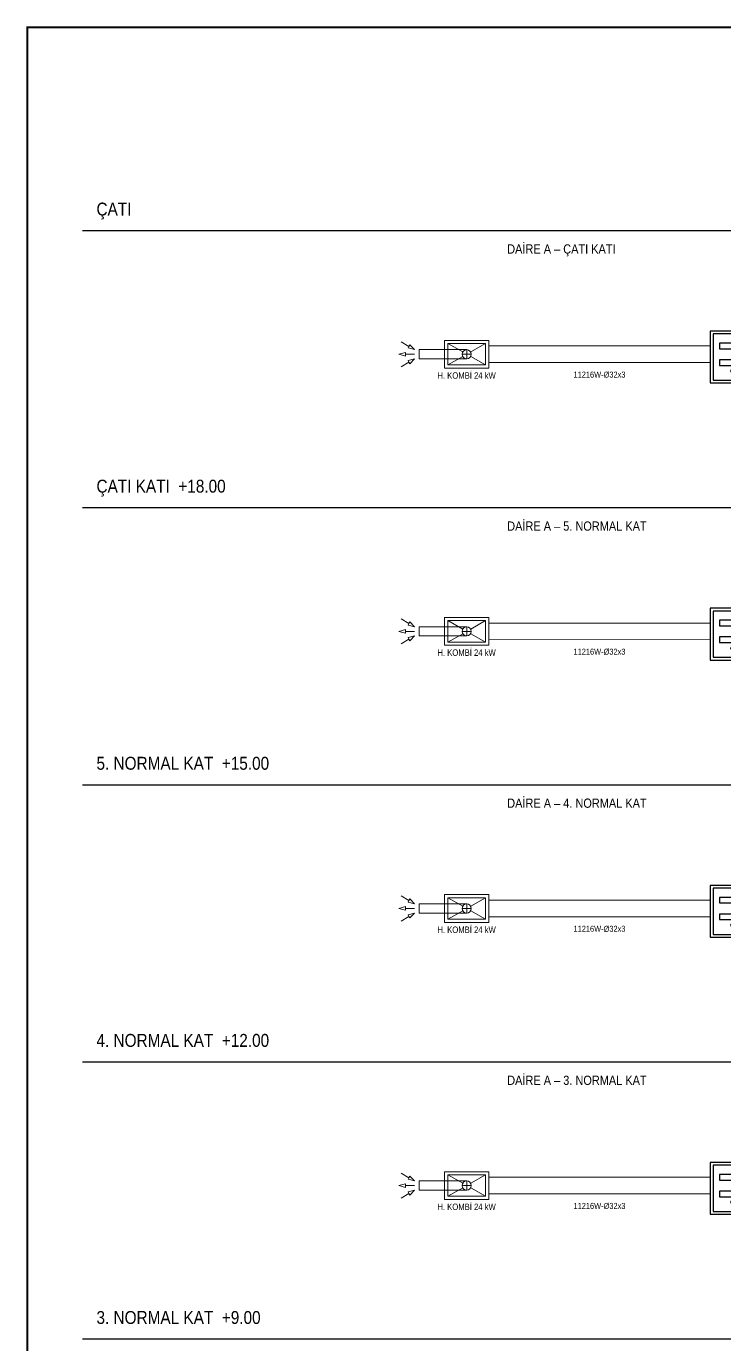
# Model space of a CAD drawing. Header units: centimetres. Extents: x -61 to 10101, y -10955 to 1521.
# Drawn here: x 1939 to 2696, y -3006 to -1579 of the extents above; entities that cross this region are included whole.
import ezdxf
from ezdxf.enums import TextEntityAlignment as Align

# ---------------------------------------------------------------- set-up
doc = ezdxf.new("R2010")
doc.units = ezdxf.units.CM
doc.linetypes.add('DASHED', pattern=[1.524, 1.27, -0.254])
for name, color, linetype in [('MTY-TEFRIS', 15, 'Continuous'), ('ROTAS-CIHAZ', 135, 'Continuous'), ('ROTAS-ISITMA-CAP', 41, 'Continuous'), ('ROTAS-ISITMA-DONUS', 30, 'DASHED'), ('ROTAS-ISITMA-GIDIS', 10, 'Continuous'), ('ROTAS-ISITMA-KOLEKTOR', 6, 'Continuous'), ('ROTAS-KAT-BANDI', 8, 'Continuous'), ('ROTAS-MASKE', 7, 'Continuous'), ('ROTAS-PAFTA', 7, 'Continuous'), ('ROTAS-YAZI', 7, 'Continuous')]:
    doc.layers.add(name, color=color, linetype=linetype)
doc.styles.add('ROTAS', font='arial.ttf')

# ---------------------------------------------------------------- blocks, each defined once
blk = doc.blocks.new('MTY-KOMBİ')
at = {"layer": 'MTY-TEFRIS', "color": 7, "lineweight": 20, "ltscale": 40}
for p, q in [((95, 28.6), (86.4, 23.6)), ((23.9, 20), (75.3, 20)), ((75.3, 20), (75.3, 10)), ((85.4, 25.3), (80.3, 20)), ((87.4, 21.8), (80.3, 20)), ((80.3, 15), (90.3, 15)), ((86.4, 23.6), (85.4, 25.3)), ((86.4, 23.6), (87.4, 21.8)), ((90.3, 15), (90.3, 17)), ((90.3, 17), (97.3, 15)), ((90.3, 15), (90.3, 13)), ((90.3, 13), (97.3, 15)), ((23.9, 10), (75.3, 10)), ((87.4, 8.2), (80.3, 10)), ((85.4, 4.7), (80.3, 10)), ((86.4, 6.5), (85.4, 4.7)), ((86.4, 6.5), (87.4, 8.2)), ((95, 1.4), (86.4, 6.5))]:
    blk.add_line(p, q, dxfattribs=at)
at = {"layer": 'MTY-TEFRIS', "color": 1, "lineweight": 20, "ltscale": 40}
for p, q in [((19.5, 17.5), (3.4, 26.6)), ((18.9, 15), (28.9, 15)), ((23.9, 20), (23.9, 10)), ((44.4, 26.6), (28.2, 17.5)), ((19.5, 12.5), (3.4, 3.4)), ((44.4, 3.4), (28.2, 12.5))]:
    blk.add_line(p, q, dxfattribs=at)
at = {"layer": 'MTY-TEFRIS', "color": 7, "lineweight": 20, "ltscale": 40}
blk.add_lwpolyline([(0, 0), (47.8, 0), (47.8, 30), (0, 30)], close=True, dxfattribs=at)
at = {"layer": 'MTY-TEFRIS', "color": 1, "lineweight": 20, "ltscale": 40}
blk.add_lwpolyline([(3.4, 3.4), (44.4, 3.4), (44.4, 26.6), (3.4, 26.6)], close=True, dxfattribs=at)
at = {"layer": 'MTY-TEFRIS', "color": 7, "lineweight": 20, "ltscale": 40}
blk.add_circle((23.9, 15), 5, dxfattribs=at)
blk = doc.blocks.new('ROTAS-KOLEKTOR-SEMA-8')
for p, q in [((30, 37), (30, 25)), ((44, 37), (44, 25)), ((58, 37), (58, 25)), ((72, 37), (72, 25)), ((86, 37), (86, 25)), ((100, 37), (100, 25)), ((114, 37), (114, 25)), ((128, 37), (128, 25)), ((24, 19), (24, 0)), ((30, 19), (30, 0)), ((38, 19), (38, 0)), ((44, 19), (44, 0)), ((52, 19), (52, 0)), ((58, 19), (58, 0)), ((66, 19), (66, 0)), ((72, 19), (72, 0)), ((80, 19), (80, 0)), ((86, 19), (86, 0)), ((94, 19), (94, 0)), ((100, 19), (100, 0)), ((108, 19), (108, 0)), ((114, 19), (114, 0)), ((122, 19), (122, 0)), ((128, 19), (128, 0))]:
    blk.add_line(p, q)
for points in [[(0, 0), (146, 0), (146, 56), (0, 56)], [(3, 3), (143, 3), (143, 53), (3, 53)], [(10, 37), (140, 37), (140, 43), (10, 43)], [(10, 19), (140, 19), (140, 25), (10, 25)]]:
    blk.add_lwpolyline(points, close=True)
for centre in [(30, 31), (44, 31), (58, 31), (72, 31), (86, 31), (100, 31), (114, 31), (128, 31), (24, 13), (38, 13), (52, 13), (66, 13), (80, 13), (94, 13), (108, 13), (122, 13)]:
    blk.add_circle(centre, 1.6)

msp = doc.modelspace()

# ---------------------------------------------------------------- linework, layer by layer
at = {"layer": 'ROTAS-ISITMA-DONUS', "ltscale": 12, "const_width": 1}
for points in [[(2440, -1943), (2680, -1943)], [(2440, -2243), (2680, -2243)], [(2440, -2543), (2680, -2543)], [(2440, -2843), (2680, -2843)]]:
    msp.add_lwpolyline(points, dxfattribs=at)
at = {"layer": 'ROTAS-ISITMA-GIDIS', "const_width": 1}
for points in [[(2440, -1925), (2680, -1925)], [(2440, -2225), (2680, -2225)], [(2440, -2525), (2680, -2525)], [(2440, -2825), (2680, -2825)]]:
    msp.add_lwpolyline(points, dxfattribs=at)
at = {"layer": 'ROTAS-KAT-BANDI'}
for points in [[(2000, -1800), (7400, -1800)], [(2000, -2100), (7400, -2100)], [(2000, -2400), (7400, -2400)], [(2000, -2700), (7400, -2700)], [(2000, -3000), (7400, -3000)]]:
    msp.add_lwpolyline(points, dxfattribs=at)

# ---------------------------------------------------------------- block references
at = {"layer": 'ROTAS-CIHAZ', "rotation": 180}
for p in [(2440, -1919), (2440, -2219), (2440, -2519), (2440, -2819)]:
    msp.add_blockref('MTY-KOMBİ', p, dxfattribs=at)
at = {"layer": 'ROTAS-ISITMA-KOLEKTOR'}
for p in [(2680, -1965), (2680, -2265), (2680, -2565), (2680, -2865)]:
    msp.add_blockref('ROTAS-KOLEKTOR-SEMA-8', p, dxfattribs=at)

# ---------------------------------------------------------------- wipeouts: each hides what was drawn before it
for points in [[(2011.5, -1791.5), (2047.1, -1791.5), (2047.1, -1770.5), (2011.5, -1770.5)], [(2457.5, -1830.5), (2559.4, -1830.5), (2559.4, -1815.5), (2457.5, -1815.5)], [(2536.9, -1960.9), (2579.9, -1960.9), (2579.9, -1951.1), (2536.9, -1951.1)], [(2011.5, -2091.5), (2139.9, -2091.5), (2139.9, -2070.5), (2011.5, -2070.5)], [(2457.5, -2130.5), (2579.8, -2130.5), (2579.8, -2115.5), (2457.5, -2115.5)], [(2536.9, -2260.9), (2579.9, -2260.9), (2579.9, -2251.1), (2536.9, -2251.1)], [(2011.5, -2391.5), (2168.4, -2391.5), (2168.4, -2370.5), (2011.5, -2370.5)], [(2457.5, -2430.5), (2579.8, -2430.5), (2579.8, -2415.5), (2457.5, -2415.5)], [(2536.9, -2560.9), (2579.9, -2560.9), (2579.9, -2551.1), (2536.9, -2551.1)], [(2011.5, -2691.5), (2168.4, -2691.5), (2168.4, -2670.5), (2011.5, -2670.5)], [(2457.5, -2730.5), (2579.8, -2730.5), (2579.8, -2715.5), (2457.5, -2715.5)], [(2536.9, -2860.9), (2579.9, -2860.9), (2579.9, -2851.1), (2536.9, -2851.1)], [(2011.5, -2991.5), (2161.3, -2991.5), (2161.3, -2970.5), (2011.5, -2970.5)]]:
    msp.add_wipeout(points).dxf.layer = 'ROTAS-MASKE'

# ---------------------------------------------------------------- next in the draw order: texts
at = {"layer": 'ROTAS-ISITMA-CAP', "style": 'ROTAS', "width": 0.85}
for p in [(2560, -1956), (2560, -2256), (2560, -2556), (2560, -2856)]:
    msp.add_text('11216W-Ø32x3', height=6.5, dxfattribs=at).set_placement(p, align=Align.MIDDLE_CENTER)
at = {"layer": 'ROTAS-KAT-BANDI', "style": 'ROTAS', "width": 0.85}
for s, p in [('ÇATI', (2015, -1788)), ('ÇATI KATI  +18.00', (2015, -2088)), ('5. NORMAL KAT  +15.00', (2015, -2388)), ('4. NORMAL KAT  +12.00', (2015, -2688)), ('3. NORMAL KAT  +9.00', (2015, -2988))]:
    msp.add_text(s, height=14, dxfattribs=at).set_placement(p, align=Align.BOTTOM_LEFT)
at = {"layer": 'ROTAS-YAZI', "style": 'ROTAS', "width": 0.85}
for s, p in [('DAİRE A – ÇATI KATI', (2460, -1828)), ('DAİRE A – 5. NORMAL KAT', (2460, -2128)), ('DAİRE A – 4. NORMAL KAT', (2460, -2428)), ('DAİRE A – 3. NORMAL KAT', (2460, -2728))]:
    msp.add_text(s, height=10, dxfattribs=at).set_placement(p, align=Align.BOTTOM_LEFT)

# ---------------------------------------------------------------- next in the draw order: wipeouts: each hides what was drawn before it
for points in [[(2387.5, -1962.2), (2441, -1962.2), (2441, -1951.8), (2387.5, -1951.8)], [(2387.5, -2262.2), (2441, -2262.2), (2441, -2251.8), (2387.5, -2251.8)], [(2387.5, -2562.2), (2441, -2562.2), (2441, -2551.8), (2387.5, -2551.8)], [(2387.5, -2862.2), (2441, -2862.2), (2441, -2851.8), (2387.5, -2851.8)]]:
    msp.add_wipeout(points).dxf.layer = 'ROTAS-MASKE'

# ---------------------------------------------------------------- next in the draw order: linework, layer by layer
at = {"layer": 'ROTAS-PAFTA', "const_width": 2}
msp.add_lwpolyline([(1940, -4460), (10000, -4460), (10000, -1580), (1940, -1580)], close=True, dxfattribs=at)

# ---------------------------------------------------------------- next in the draw order: texts
at = {"layer": 'ROTAS-CIHAZ', "style": 'ROTAS', "width": 0.85}
for p in [(2416, -1957), (2416, -2257), (2416, -2557), (2416, -2857)]:
    msp.add_text('H. KOMBİ 24 kW', height=7, dxfattribs=at).set_placement(p, align=Align.MIDDLE_CENTER)

doc.saveas('drawing.dxf')
